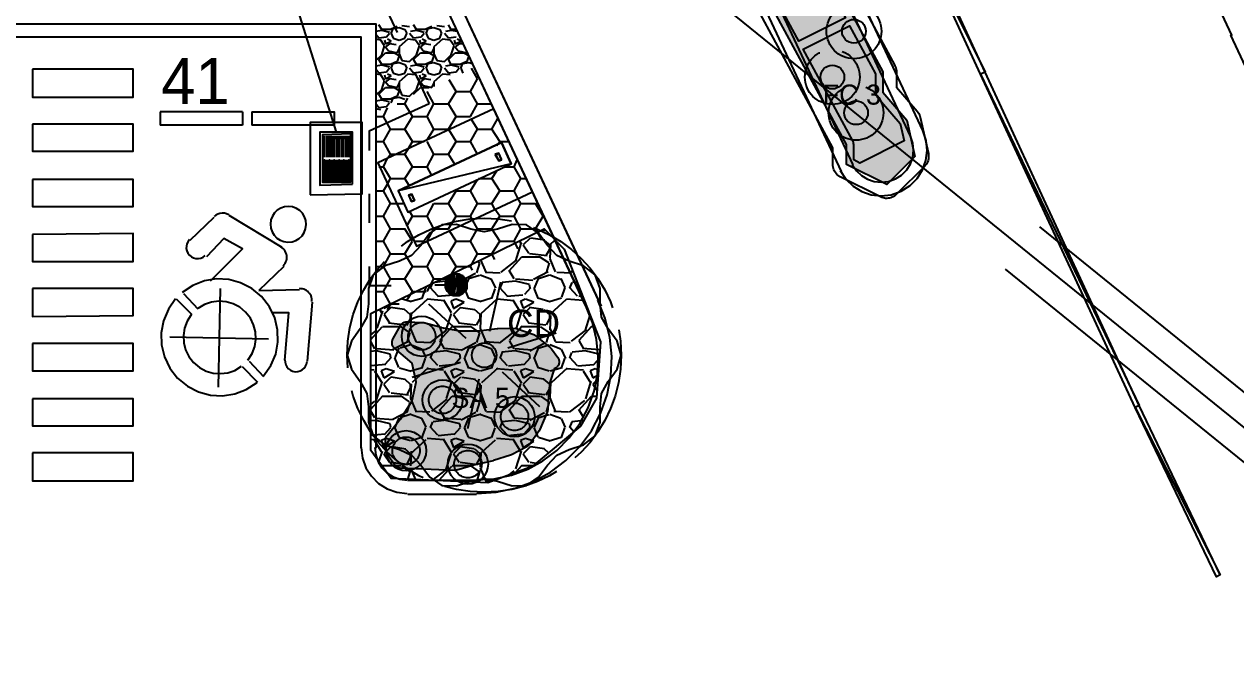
# Model space of a CAD drawing. Header units: metres. Extents: x 1 to 213, y 1 to 147.
# Drawn here: x 90.27 to 103.52, y 83.39 to 90.52 of the extents above; entities that cross this region are included whole.
import ezdxf
from ezdxf.enums import TextEntityAlignment as Align

# ---------------------------------------------------------------- set-up
doc = ezdxf.new("R2010")
doc.units = ezdxf.units.M
doc.linetypes.add('DASHED', pattern=[1.524, 1.27, -0.254])
for name, color, linetype in [('00-BASE-ARQUITECTURA', 8, 'Continuous'), ('00-BASE-TEXTO', 8, 'Continuous'), ('PJ-ARBOLES', 94, 'Continuous'), ('PJ-COPA-ADULTA', 8, 'DASHED'), ('PJ-CUBRESUELOS', 150, 'Continuous'), ('PJ-ETIQUETAS', 7, 'Continuous'), ('PJ-GRAVILLA', 42, 'Continuous'), ('PJ-HERBACEAS', 212, 'Continuous'), ('PJ-LIMITE-JARDIN', 7, 'Continuous'), ('PJ-MASAS', 92, 'Continuous'), ('PJ-MASAS-RELLENO', 92, 'Continuous'), ('PJ-RIEGO-SECTORES', 5, 'Continuous'), ('PJ-SECANO', 30, 'Continuous')]:
    doc.layers.add(name, color=color, linetype=linetype)

# ---------------------------------------------------------------- blocks, each defined once
blk = doc.blocks.new('PJ_FC')
blk.add_circle((0, 0), 0.13)
at = {"flags": 1}
for tag, p, height in [('CODIGO', (0.15, 0.15), 0.2), ('ESPECIE', (0.15, -0.1), 0.15), ('ZONA', (0.15, -0.3), 0.15)]:
    blk.add_attdef(tag, p, '', height=height, dxfattribs=at)
blk = doc.blocks.new('PJ_CD')
for p, q in [((0.06, 0.263), (0.183, 0.804)), ((-0.198, 0.183), (-0.605, 0.561)), ((0.258, 0.08), (0.788, 0.244)), ((-0.258, -0.08), (-0.788, -0.244)), ((-0.06, -0.263), (-0.183, -0.804)), ((0.198, -0.183), (0.605, -0.561))]:
    blk.add_line(p, q)
blk.add_lwpolyline([(1.5, 0), (1.454, 0.153), (1.357, 0.288), (1.284, 0.417), (1.268, 0.564), (1.267, 0.731), (1.214, 0.882), (1.087, 0.979), (0.928, 1.031), (0.794, 1.092), (0.694, 1.202), (0.595, 1.336), (0.464, 1.427), (0.304, 1.431), (0.145, 1.38), (0, 1.35), (-0.145, 1.38), (-0.304, 1.431), (-0.464, 1.427), (-0.595, 1.336), (-0.694, 1.202), (-0.794, 1.092), (-0.928, 1.031), (-1.087, 0.979), (-1.214, 0.882), (-1.267, 0.731), (-1.268, 0.564), (-1.284, 0.417), (-1.357, 0.288), (-1.454, 0.153), (-1.5, 0), (-1.454, -0.153), (-1.357, -0.288), (-1.284, -0.417), (-1.268, -0.564), (-1.267, -0.731), (-1.214, -0.882), (-1.087, -0.979), (-0.928, -1.031), (-0.794, -1.092), (-0.694, -1.202), (-0.595, -1.336), (-0.464, -1.427), (-0.304, -1.431), (-0.145, -1.38), (0, -1.35), (0.145, -1.38), (0.304, -1.431), (0.464, -1.427), (0.595, -1.336), (0.694, -1.202), (0.794, -1.092), (0.928, -1.031), (1.087, -0.979), (1.214, -0.882), (1.267, -0.731), (1.268, -0.564), (1.284, -0.417), (1.357, -0.288), (1.454, -0.153), (1.5, 0)], close=True)
blk.add_circle((0, 0), 0.135)
at = {"flags": 1}
for tag, p, height in [('CODIGO', (0.15, 0.15), 0.2), ('ESPECIE', (0.15, -0.1), 0.15), ('ZONA', (0.15, -0.3), 0.15)]:
    blk.add_attdef(tag, p, '', height=height, dxfattribs=at)
blk = doc.blocks.new('PJ_SA')
blk.add_circle((0, 0), 0.22)
at = {"flags": 1}
for tag, p, height in [('CODIGO', (0.15, 0.15), 0.2), ('ESPECIE', (0.15, -0.1), 0.15), ('ZONA', (0.15, -0.3), 0.15)]:
    blk.add_attdef(tag, p, '', height=height, dxfattribs=at)

msp = doc.modelspace()

# ---------------------------------------------------------------- hatches: boundary and pattern name
at = {"layer": 'PJ-GRAVILLA'}
h = msp.add_hatch(dxfattribs=at)
h.set_pattern_fill('GRAVEL', scale=0.03)
h.paths.add_polyline_path([(90.399, 107.685), (91.413, 106.759), (92.031, 105.966), (93.089, 104.069), (93.177, 103.628), (93.662, 102.835), (94.059, 101.732), (94.809, 100.409), (94.985, 99.792), (95.206, 99.571), (95.206, 99.307), (95.691, 98.513), (96.97, 95.559), (97.234, 95.206), (97.234, 94.985), (98.381, 92.781), (98.998, 91.237), (99.66, 90.002), (99.66, 89.782), (99.924, 89.473), (100.012, 89.076), (99.704, 88.768), (99.263, 88.988), (99.263, 89.209), (98.381, 90.84), (98.381, 91.105), (97.896, 91.899), (97.499, 92.957), (96.837, 94.192), (96.837, 94.412), (95.206, 97.631), (94.809, 98.734), (94.324, 99.527), (93.927, 100.63), (93.442, 101.424), (92.516, 103.584), (91.943, 104.158), (91.546, 104.29), (91.193, 104.643), (90.928, 104.687), (90.355, 105.084), (90.399, 107.685)])
h = msp.add_hatch(dxfattribs=at)
h.set_pattern_fill('GRAVEL', scale=0.03)
h.paths.add_polyline_path([(95.956, 88.283), (96.176, 88.062), (96.573, 87.048), (96.529, 86.431), (96.352, 86.122), (95.823, 85.681), (95.338, 85.504), (94.28, 85.549), (94.059, 85.857), (94.059, 87.357), (95.956, 88.283)])
at = {"layer": 'PJ-MASAS-RELLENO'}
for points in [[(98.924, 91.207), (98.928, 91.199), (99.251, 90.596), (98.743, 90.339), (98.461, 90.86), (98.461, 91.105), (98.461, 91.112), (98.46, 91.119), (98.458, 91.126), (98.456, 91.133), (98.453, 91.14), (98.449, 91.147), (97.968, 91.934), (97.959, 91.959), (98.511, 92.239), (98.924, 91.207)], [(99.58, 89.982), (99.58, 89.782), (99.58, 89.774), (99.581, 89.766), (99.583, 89.758), (99.586, 89.75), (99.59, 89.743), (99.594, 89.736), (99.599, 89.73), (99.85, 89.436), (99.893, 89.247), (99.411, 89.003), (99.343, 89.038), (99.343, 89.209), (99.342, 89.217), (99.341, 89.224), (99.339, 89.232), (99.337, 89.24), (99.333, 89.247), (98.79, 90.251), (99.298, 90.507), (99.58, 89.982)], [(94.383, 87.225), (94.387, 87.232), (94.392, 87.239), (94.398, 87.245), (94.404, 87.25), (94.41, 87.255), (94.418, 87.259), (94.425, 87.262), (94.433, 87.264), (94.441, 87.266), (94.449, 87.267), (94.457, 87.267), (94.623, 87.26), (94.632, 87.259), (94.641, 87.257), (94.829, 87.206), (94.831, 87.205), (95.028, 87.167), (95.03, 87.166), (95.032, 87.166), (95.233, 87.168), (95.238, 87.168), (95.441, 87.193), (95.45, 87.194), (95.637, 87.195), (95.644, 87.195), (95.651, 87.194), (95.658, 87.193), (95.664, 87.191), (95.833, 87.13), (95.842, 87.127), (95.85, 87.122), (95.857, 87.117), (96.022, 86.984), (96.027, 86.979), (96.032, 86.974), (96.036, 86.969), (96.104, 86.876), (96.109, 86.869), (96.112, 86.862), (96.115, 86.855), (96.118, 86.847), (96.119, 86.839), (96.12, 86.832), (96.12, 86.824), (96.119, 86.816), (96.117, 86.808), (96.115, 86.801), (96.112, 86.793), (96.108, 86.786), (96.103, 86.78), (96.098, 86.774), (96.093, 86.768), (96.087, 86.763), (96.08, 86.759), (96.066, 86.751), (96.065, 86.75), (96.064, 86.748), (96.02, 86.612), (96.019, 86.61), (96.019, 86.608), (96.005, 86.464), (96.005, 86.462), (95.995, 86.304), (95.994, 86.296), (95.992, 86.287), (95.989, 86.278), (95.909, 86.088), (95.905, 86.08), (95.9, 86.073), (95.794, 85.924), (95.79, 85.918), (95.785, 85.912), (95.779, 85.907), (95.773, 85.903), (95.767, 85.899), (95.6, 85.811), (95.593, 85.808), (95.586, 85.805), (95.401, 85.748), (95.396, 85.746), (95.188, 85.696), (95.186, 85.696), (95.002, 85.643), (94.994, 85.641), (94.985, 85.64), (94.976, 85.64), (94.382, 85.664), (94.374, 85.665), (94.366, 85.667), (94.359, 85.669), (94.351, 85.672), (94.344, 85.676), (94.338, 85.681), (94.331, 85.686), (94.326, 85.692), (94.321, 85.698), (94.237, 85.815), (94.232, 85.822), (94.229, 85.829), (94.226, 85.836), (94.224, 85.844), (94.222, 85.852), (94.222, 85.86), (94.219, 85.968), (94.219, 85.976), (94.22, 85.984), (94.222, 85.992), (94.225, 85.999), (94.228, 86.006), (94.232, 86.013), (94.237, 86.02), (94.381, 86.199), (94.384, 86.202), (94.511, 86.402), (94.511, 86.404), (94.512, 86.406), (94.555, 86.605), (94.555, 86.607), (94.555, 86.609), (94.512, 86.809), (94.511, 86.811), (94.51, 86.812), (94.319, 86.976), (94.313, 86.982), (94.308, 86.988), (94.304, 86.994), (94.3, 87.001), (94.297, 87.008), (94.294, 87.015), (94.292, 87.023), (94.291, 87.03), (94.291, 87.038), (94.292, 87.046), (94.293, 87.054), (94.295, 87.061), (94.297, 87.068), (94.301, 87.075), (94.383, 87.225)]]:
    msp.add_hatch(color=7, dxfattribs=at).paths.add_polyline_path(points)

# ---------------------------------------------------------------- linework, layer by layer
at = {"layer": '00-BASE-ARQUITECTURA'}
for points in [[(110.857, 74.623), (103.47, 90.403), (103.48, 90.403), (82.356, 135.498)], [(93.913, 100.214), (99.205, 88.911)], [(94.051, 100.277), (99.332, 88.985)], [(100.104, 89.355), (95.014, 100.214)], [(99.967, 89.292), (94.876, 100.15)], [(91.235, 98.499), (96.442, 87.376)], [(91.373, 98.563), (96.58, 87.439)], [(106.116, 84.085), (92.156, 95.388)], [(91.828, 95.229), (93.68, 89.344)], [(99.914, 91.884), (99.861, 91.863), (100.782, 90.001), (99.914, 91.884)], [(99.861, 91.863), (100.782, 90.001), (100.729, 89.979), (99.861, 91.863)], [(94.209, 90.731), (94.347, 90.435)], [(79.34, 90.53), (94.114, 90.53), (94.114, 85.884)], [(94.178, 90.456), (94.114, 90.445)], [(94.146, 90.371), (94.114, 90.413)], [(94.178, 90.466), (94.146, 90.519)], [(94.273, 90.466), (94.178, 90.466)], [(94.262, 90.435), (94.178, 90.456)], [(94.262, 90.424), (94.23, 90.382)], [(94.347, 90.498), (94.273, 90.466)], [(94.283, 90.424), (94.305, 90.477)], [(94.283, 90.424), (94.305, 90.371)], [(94.305, 90.477), (94.368, 90.487)], [(94.368, 90.487), (94.432, 90.466)], [(94.4, 90.509), (94.484, 90.498)], [(94.432, 90.466), (94.453, 90.424)], [(94.432, 90.371), (94.453, 90.424)], [(94.527, 90.371), (94.484, 90.424)], [(94.559, 90.456), (94.495, 90.445)], [(94.559, 90.466), (94.527, 90.519)], [(94.654, 90.466), (94.559, 90.466)], [(94.643, 90.435), (94.559, 90.456)], [(94.643, 90.424), (94.611, 90.382)], [(94.728, 90.498), (94.654, 90.466)], [(94.664, 90.424), (94.686, 90.477)], [(94.664, 90.424), (94.686, 90.371)], [(94.686, 90.477), (94.749, 90.487)], [(94.749, 90.487), (94.813, 90.466)], [(94.781, 90.509), (94.865, 90.498)], [(94.813, 90.466), (94.834, 90.424)], [(94.813, 90.371), (94.834, 90.424)], [(94.908, 90.371), (94.865, 90.424)], [(94.94, 90.456), (94.876, 90.445)], [(94.94, 90.466), (94.908, 90.519)], [(94.992, 90.466), (94.94, 90.466)], [(95.003, 90.445), (94.94, 90.456)], [(95.13, 90.53), (96.548, 87.503)], [(93.955, 85.884), (93.955, 90.382), (79.34, 90.382)], [(94.167, 90.35), (94.114, 90.36)], [(94.23, 90.382), (94.146, 90.371)], [(94.209, 90.286), (94.167, 90.35)], [(94.178, 90.191), (94.209, 90.286)], [(94.209, 90.35), (94.22, 90.308)], [(94.22, 90.308), (94.283, 90.339)], [(94.262, 90.308), (94.22, 90.276)], [(94.22, 90.276), (94.252, 90.233)], [(94.283, 90.339), (94.241, 90.36)], [(94.336, 90.297), (94.262, 90.308)], [(94.305, 90.371), (94.368, 90.35)], [(94.368, 90.35), (94.432, 90.371)], [(94.463, 90.36), (94.368, 90.276)], [(94.368, 90.276), (94.368, 90.202)], [(94.548, 90.35), (94.463, 90.36)], [(94.611, 90.382), (94.527, 90.371)], [(94.59, 90.286), (94.548, 90.35)], [(94.559, 90.191), (94.59, 90.286)], [(94.59, 90.35), (94.601, 90.308)], [(94.601, 90.308), (94.664, 90.339)], [(94.643, 90.308), (94.601, 90.276)], [(94.601, 90.276), (94.633, 90.233)], [(94.664, 90.339), (94.622, 90.36)], [(94.717, 90.297), (94.643, 90.308)], [(94.686, 90.371), (94.749, 90.35)], [(94.749, 90.35), (94.813, 90.371)], [(94.844, 90.36), (94.749, 90.276)], [(94.749, 90.276), (94.749, 90.202)], [(94.929, 90.35), (94.844, 90.36)], [(94.992, 90.382), (94.908, 90.371)], [(94.971, 90.286), (94.929, 90.35)], [(94.94, 90.191), (94.971, 90.286)], [(94.971, 90.35), (94.982, 90.308)], [(94.982, 90.308), (95.045, 90.339)], [(95.067, 90.308), (95.024, 90.308), (94.982, 90.276)], [(94.982, 90.276), (95.014, 90.233)], [(95.045, 90.339), (95.003, 90.36)], [(96.411, 87.439), (95.035, 90.382)], [(94.114, 90.128), (94.178, 90.191)], [(94.146, 90.138), (94.22, 90.212)], [(94.178, 90.085), (94.146, 90.138)], [(94.22, 90.212), (94.315, 90.212)], [(94.252, 90.233), (94.347, 90.212)], [(94.315, 90.212), (94.368, 90.181)], [(94.347, 90.212), (94.368, 90.255)], [(94.368, 90.181), (94.347, 90.117)], [(94.368, 90.202), (94.4, 90.128)], [(94.484, 90.117), (94.559, 90.191)], [(94.527, 90.138), (94.601, 90.212)], [(94.559, 90.085), (94.527, 90.138)], [(94.601, 90.212), (94.696, 90.212)], [(94.633, 90.233), (94.728, 90.212)], [(94.696, 90.212), (94.749, 90.181)], [(94.728, 90.212), (94.749, 90.255)], [(94.749, 90.181), (94.728, 90.117)], [(94.749, 90.202), (94.781, 90.128)], [(94.865, 90.117), (94.94, 90.191)], [(94.908, 90.138), (94.982, 90.212)], [(94.94, 90.085), (94.908, 90.138)], [(94.982, 90.212), (95.077, 90.212)], [(95.014, 90.233), (95.109, 90.212)], [(95.077, 90.212), (95.13, 90.181)], [(95.13, 90.181), (95.109, 90.117)], [(94.178, 90.075), (94.114, 90.064)], [(94.146, 89.99), (94.114, 90.032)], [(94.273, 90.085), (94.178, 90.085)], [(94.262, 90.054), (94.178, 90.075)], [(94.262, 90.043), (94.23, 90.001)], [(94.347, 90.117), (94.273, 90.085)], [(94.283, 90.043), (94.305, 90.096)], [(94.283, 90.043), (94.305, 89.99)], [(94.305, 90.096), (94.368, 90.106)], [(94.368, 90.106), (94.432, 90.085)], [(94.4, 90.128), (94.484, 90.117)], [(94.432, 90.085), (94.453, 90.043)], [(94.432, 89.99), (94.453, 90.043)], [(94.527, 89.99), (94.484, 90.043)], [(94.559, 90.075), (94.495, 90.064)], [(94.654, 90.085), (94.559, 90.085)], [(94.643, 90.054), (94.559, 90.075)], [(94.643, 90.043), (94.611, 90.001)], [(94.728, 90.117), (94.654, 90.085)], [(94.664, 90.043), (94.686, 90.096)], [(94.664, 90.043), (94.686, 89.99)], [(94.686, 90.096), (94.749, 90.106)], [(94.749, 90.106), (94.813, 90.085)], [(94.781, 90.128), (94.865, 90.117)], [(94.813, 90.085), (94.834, 90.043)], [(94.813, 89.99), (94.834, 90.043)], [(94.908, 89.99), (94.865, 90.043)], [(94.94, 90.075), (94.876, 90.064)], [(95.035, 90.085), (94.94, 90.085)], [(95.024, 90.054), (94.94, 90.075)], [(95.024, 90.043), (94.992, 90.001)], [(95.109, 90.117), (95.035, 90.085)], [(95.045, 90.043), (95.067, 90.096)], [(95.045, 90.043), (95.067, 89.99)], [(95.067, 90.096), (95.13, 90.106)], [(95.13, 90.106), (95.172, 90.096)], [(95.225, 89.927), (95.162, 90.043)], [(94.167, 89.969), (94.114, 89.979)], [(94.23, 90.001), (94.146, 89.99)], [(94.209, 89.905), (94.167, 89.969)], [(94.178, 89.81), (94.209, 89.905)], [(94.209, 89.969), (94.22, 89.927)], [(94.22, 89.927), (94.283, 89.958)], [(94.262, 89.927), (94.22, 89.895)], [(94.22, 89.895), (94.252, 89.852)], [(94.283, 89.958), (94.241, 89.979)], [(94.336, 89.916), (94.262, 89.927)], [(94.305, 89.99), (94.368, 89.969)], [(94.347, 89.831), (94.368, 89.874)], [(94.368, 89.969), (94.432, 89.99)], [(94.463, 89.979), (94.368, 89.895)], [(94.368, 89.895), (94.368, 89.821)], [(94.548, 89.969), (94.463, 89.979)], [(94.611, 90.001), (94.527, 89.99)], [(94.537, 90.001), (94.696, 89.651)], [(94.59, 89.905), (94.548, 89.969)], [(94.559, 89.81), (94.59, 89.905)], [(94.59, 89.969), (94.601, 89.927)], [(94.601, 89.927), (94.664, 89.958)], [(94.643, 89.927), (94.601, 89.895)], [(94.601, 89.895), (94.633, 89.852)], [(94.664, 89.958), (94.622, 89.979)], [(94.717, 89.916), (94.643, 89.927)], [(94.686, 89.99), (94.749, 89.969)], [(94.728, 89.831), (94.749, 89.874)], [(94.749, 89.969), (94.813, 89.99)], [(94.844, 89.979), (94.749, 89.895)], [(94.749, 89.895), (94.749, 89.842)], [(94.929, 89.969), (94.844, 89.979)], [(94.992, 90.001), (94.908, 89.99)], [(94.992, 89.789), (94.918, 89.916)], [(95.151, 89.789), (95.225, 89.927)], [(100.782, 90.001), (100.729, 89.979)], [(100.782, 90.001), (100.729, 89.979), (102.464, 86.349), (100.782, 90.001)], [(100.729, 89.979), (102.464, 86.349), (102.422, 86.328), (100.729, 89.979)], [(94.114, 89.747), (94.178, 89.81)], [(94.146, 89.757), (94.22, 89.831)], [(94.178, 89.704), (94.146, 89.757)], [(94.22, 89.831), (94.315, 89.831)], [(94.252, 89.852), (94.347, 89.831)], [(94.315, 89.831), (94.368, 89.8)], [(94.368, 89.8), (94.347, 89.736)], [(94.368, 89.821), (94.4, 89.747)], [(94.4, 89.747), (94.484, 89.736)], [(94.484, 89.736), (94.559, 89.81)], [(94.527, 89.757), (94.601, 89.831)], [(94.601, 89.831), (94.696, 89.831)], [(94.633, 89.852), (94.728, 89.831)], [(94.749, 89.651), (94.675, 89.789)], [(94.908, 89.651), (94.992, 89.789)], [(94.992, 89.789), (95.151, 89.789)], [(95.225, 89.651), (95.151, 89.789)], [(94.696, 89.651), (94.04, 89.355), (94.04, 89.143)], [(94.178, 89.694), (94.114, 89.683)], [(94.146, 89.609), (94.114, 89.651)], [(94.23, 89.62), (94.146, 89.609)], [(94.273, 89.704), (94.178, 89.704)], [(94.262, 89.673), (94.178, 89.694)], [(94.199, 89.514), (94.241, 89.609)], [(94.262, 89.662), (94.23, 89.62)], [(94.347, 89.736), (94.273, 89.704)], [(94.283, 89.662), (94.305, 89.715)], [(94.305, 89.715), (94.368, 89.725)], [(94.347, 89.651), (94.432, 89.651)], [(94.368, 89.725), (94.432, 89.704)], [(94.432, 89.651), (94.463, 89.715)], [(94.516, 89.514), (94.432, 89.651)], [(94.675, 89.514), (94.749, 89.651)], [(94.749, 89.651), (94.908, 89.651)], [(94.992, 89.514), (94.908, 89.651)], [(95.151, 89.514), (95.225, 89.651)], [(95.225, 89.651), (95.373, 89.651)], [(91.754, 89.567), (91.754, 89.419)], [(92.654, 89.567), (91.754, 89.567)], [(92.654, 89.567), (92.654, 89.419)], [(92.759, 89.567), (93.659, 89.567), (93.659, 89.419)], [(92.759, 89.567), (92.759, 89.419)], [(94.167, 89.588), (94.114, 89.598)], [(94.114, 89.514), (94.199, 89.514)], [(94.273, 89.376), (94.199, 89.514)], [(94.432, 89.376), (94.516, 89.514)], [(94.516, 89.514), (94.675, 89.514)], [(94.749, 89.376), (94.675, 89.514)], [(94.908, 89.376), (94.992, 89.514)], [(94.992, 89.514), (95.151, 89.514)], [(95.225, 89.376), (95.162, 89.482)], [(95.384, 89.376), (95.448, 89.493)], [(92.654, 89.419), (91.754, 89.419)], [(93.659, 89.419), (92.759, 89.419)], [(94.199, 89.239), (94.273, 89.376)], [(94.273, 89.376), (94.432, 89.376)], [(94.516, 89.239), (94.432, 89.376)], [(94.675, 89.26), (94.749, 89.376)], [(94.749, 89.376), (94.908, 89.376)], [(94.992, 89.239), (94.918, 89.366)], [(95.151, 89.239), (95.225, 89.376)], [(95.225, 89.376), (95.384, 89.376)], [(95.469, 89.239), (95.384, 89.376)], [(99.194, 88.924), (99.257, 88.828), (99.337, 88.75), (99.431, 88.693), (99.534, 88.658), (99.643, 88.646), (99.754, 88.658), (99.863, 88.696), (99.96, 88.758), (100.038, 88.837), (100.096, 88.93), (100.133, 89.033), (100.147, 89.142), (100.136, 89.253), (100.099, 89.362)], [(93.543, 89.069), (93.543, 89.302)], [(93.553, 89.069), (93.553, 89.069), (93.553, 89.302)], [(93.574, 89.302), (93.574, 89.069)], [(93.585, 89.302), (93.585, 89.069)], [(93.595, 89.069), (93.595, 89.302)], [(93.606, 89.069), (93.606, 89.069), (93.606, 89.302)], [(93.627, 89.302), (93.627, 89.069)], [(93.638, 89.302), (93.638, 89.069)], [(93.648, 89.069), (93.648, 89.302)], [(93.659, 89.069), (93.659, 89.069), (93.659, 89.302)], [(93.691, 89.069), (93.68, 89.302)], [(93.68, 89.302), (93.68, 89.069)], [(93.701, 89.069), (93.701, 89.302)], [(93.712, 89.069), (93.712, 89.069), (93.712, 89.302)], [(93.744, 89.069), (93.733, 89.302)], [(93.733, 89.302), (93.733, 89.069)], [(93.754, 89.069), (93.754, 89.302)], [(93.765, 89.069), (93.765, 89.069), (93.765, 89.302)], [(93.797, 89.069), (93.786, 89.302)], [(93.786, 89.302), (93.786, 89.069)], [(93.807, 89.069), (93.807, 89.302)], [(93.818, 89.302), (93.818, 89.069)], [(94.114, 89.239), (94.199, 89.239)], [(94.273, 89.101), (94.199, 89.239)], [(94.357, 88.699), (95.49, 89.228)], [(95.596, 88.995), (94.357, 88.699), (95.49, 89.228), (95.596, 88.995)], [(94.463, 89.154), (94.516, 89.239)], [(94.516, 89.239), (94.643, 89.239)], [(94.749, 89.101), (94.675, 89.239)], [(94.908, 89.101), (94.992, 89.239)], [(94.992, 89.239), (95.151, 89.239)], [(95.225, 89.101), (95.151, 89.239)], [(95.437, 89.196), (95.469, 89.239)], [(95.469, 89.239), (95.564, 89.239)], [(99.327, 88.989), (99.372, 88.921), (99.428, 88.867), (99.495, 88.827), (99.568, 88.802), (99.644, 88.794), (99.722, 88.803), (99.799, 88.83), (99.867, 88.873), (99.922, 88.929), (99.963, 88.995), (99.989, 89.067), (99.998, 89.144), (99.991, 89.222), (99.965, 89.299)], [(94.241, 89.059), (94.273, 89.101)], [(94.273, 89.101), (94.357, 89.101)], [(94.357, 89.101), (94.432, 89.101)], [(94.432, 89.101), (94.463, 89.154)], [(94.516, 88.963), (94.432, 89.101)], [(94.675, 88.963), (94.749, 89.101)], [(94.749, 89.101), (94.908, 89.101)], [(94.982, 88.985), (94.908, 89.101)], [(93.543, 89.038), (93.543, 88.805)], [(93.553, 89.038), (93.553, 89.038), (93.553, 88.805)], [(93.574, 88.805), (93.574, 89.038)], [(93.585, 88.805), (93.585, 89.038)], [(93.595, 89.038), (93.595, 88.805)], [(93.606, 89.038), (93.606, 89.038), (93.606, 88.805)], [(93.627, 88.805), (93.627, 89.038)], [(93.638, 88.805), (93.638, 89.038)], [(93.648, 89.038), (93.648, 88.805)], [(93.659, 89.038), (93.659, 89.038), (93.659, 88.805)], [(93.68, 88.805), (93.68, 89.038)], [(93.691, 88.805), (93.691, 89.038)], [(93.701, 89.038), (93.701, 88.805)], [(93.712, 89.038), (93.712, 89.038), (93.712, 88.805)], [(93.733, 88.805), (93.733, 89.038)], [(93.744, 88.805), (93.744, 89.038)], [(93.754, 89.038), (93.754, 88.805)], [(93.765, 89.038), (93.765, 89.038), (93.765, 88.805)], [(93.786, 88.805), (93.786, 89.038)], [(93.797, 88.805), (93.797, 89.038)], [(93.807, 89.038), (93.807, 88.805)], [(93.818, 89.038), (93.818, 89.038), (93.818, 88.805)], [(94.146, 88.963), (94.199, 88.963)], [(94.199, 88.963), (94.241, 89.059)], [(94.273, 88.836), (94.199, 88.963)], [(94.463, 88.466), (95.596, 88.995), (94.357, 88.699), (94.463, 88.466)], [(94.432, 88.836), (94.516, 88.963)], [(94.516, 88.963), (94.675, 88.963)], [(94.728, 88.868), (94.675, 88.963)], [(95.532, 88.963), (95.627, 88.963)], [(95.627, 88.963), (95.659, 89.038)], [(95.702, 88.836), (95.627, 88.963)], [(94.241, 88.773), (94.273, 88.836)], [(94.273, 88.836), (94.432, 88.836)], [(94.484, 88.752), (94.432, 88.836)], [(95.151, 88.699), (95.225, 88.826)], [(95.236, 88.836), (95.384, 88.836)], [(95.384, 88.836), (95.437, 88.921)], [(95.469, 88.699), (95.384, 88.836)], [(95.627, 88.699), (95.702, 88.836)], [(95.702, 88.836), (95.765, 88.836)], [(94.114, 88.699), (94.199, 88.699)], [(94.199, 88.699), (94.241, 88.773)], [(94.273, 88.561), (94.199, 88.699)], [(94.908, 88.561), (94.992, 88.699)], [(94.992, 88.699), (95.151, 88.699)], [(95.225, 88.561), (95.151, 88.699)], [(95.384, 88.561), (95.469, 88.699)], [(95.469, 88.699), (95.627, 88.699)], [(95.67, 88.614), (95.627, 88.699)], [(94.04, 88.667), (94.04, 88.35)], [(94.199, 88.424), (94.273, 88.561)], [(94.273, 88.561), (94.347, 88.561)], [(94.347, 88.561), (94.432, 88.561)], [(94.675, 88.424), (94.749, 88.561)], [(94.749, 88.561), (94.908, 88.561)], [(94.992, 88.424), (94.908, 88.561)], [(95.151, 88.424), (95.225, 88.561)], [(95.225, 88.561), (95.384, 88.561)], [(95.416, 88.498), (95.384, 88.561)], [(95.627, 88.424), (95.702, 88.561)], [(95.702, 88.561), (95.67, 88.614)], [(95.702, 88.561), (95.86, 88.561)], [(95.945, 88.424), (95.86, 88.561)], [(92.504, 88.437), (92.481, 88.448), (92.457, 88.454), (92.433, 88.455), (92.409, 88.453), (92.386, 88.445), (92.364, 88.434), (92.344, 88.418)], [(92.505, 88.434), (93.087, 88.085)], [(93.352, 88.331), (93.347, 88.376), (93.333, 88.417), (93.311, 88.454), (93.281, 88.485), (93.245, 88.508), (93.204, 88.524), (93.159, 88.53), (93.114, 88.525), (93.073, 88.511), (93.036, 88.488), (93.005, 88.458), (92.982, 88.422), (92.966, 88.381), (92.96, 88.337), (92.965, 88.292), (92.979, 88.25), (93.002, 88.214), (93.032, 88.183), (93.068, 88.159), (93.109, 88.144), (93.153, 88.138), (93.198, 88.142), (93.24, 88.157), (93.276, 88.179), (93.307, 88.209), (93.331, 88.245), (93.346, 88.286), (93.352, 88.331)], [(94.114, 88.424), (94.199, 88.424)], [(94.273, 88.286), (94.199, 88.424)], [(94.453, 88.318), (94.516, 88.424)], [(94.516, 88.424), (94.484, 88.477)], [(94.516, 88.424), (94.675, 88.424)], [(94.749, 88.286), (94.675, 88.424)], [(94.908, 88.286), (94.992, 88.424)], [(94.992, 88.424), (95.151, 88.424)], [(95.172, 88.381), (95.151, 88.424)], [(95.384, 88.286), (95.469, 88.424)], [(95.469, 88.424), (95.416, 88.498)], [(95.469, 88.424), (95.627, 88.424)], [(95.702, 88.286), (95.627, 88.424)], [(95.86, 88.286), (95.945, 88.424)], [(92.082, 88.159), (92.347, 88.413)], [(94.199, 88.149), (94.273, 88.286)], [(94.273, 88.286), (94.432, 88.286)], [(94.516, 88.149), (94.432, 88.286)], [(94.675, 88.149), (94.749, 88.286)], [(94.749, 88.286), (94.908, 88.286)], [(95.151, 88.149), (95.225, 88.286)], [(95.225, 88.286), (95.172, 88.381)], [(95.225, 88.286), (95.384, 88.286)], [(95.469, 88.149), (95.384, 88.286)], [(95.627, 88.149), (95.702, 88.286)], [(95.702, 88.286), (95.86, 88.286)], [(95.924, 88.18), (95.86, 88.286)], [(101.374, 88.307), (106.211, 84.391)], [(92.077, 88.167), (92.059, 88.145), (92.047, 88.121), (92.041, 88.095), (92.04, 88.068), (92.046, 88.042), (92.057, 88.017), (92.074, 87.995), (92.096, 87.977), (92.12, 87.965), (92.146, 87.959), (92.173, 87.959), (92.199, 87.964), (92.224, 87.975), (92.246, 87.992)], [(92.304, 87.715), (92.654, 88.064), (92.452, 88.18), (92.262, 87.979)], [(94.992, 88.149), (94.918, 88.265)], [(93.1, 87.879), (93.112, 87.892), (93.122, 87.906), (93.13, 87.922), (93.135, 87.938), (93.139, 87.955), (93.14, 87.972), (93.139, 87.99), (93.136, 88.007), (93.131, 88.023), (93.123, 88.039), (93.114, 88.053), (93.103, 88.066), (93.09, 88.078), (93.075, 88.088)], [(94.114, 88.149), (94.199, 88.149)], [(94.273, 88.011), (94.199, 88.149)], [(94.432, 88.011), (94.516, 88.149)], [(94.537, 88.149), (94.654, 88.149)], [(94.749, 88.011), (94.675, 88.149)], [(94.908, 88.011), (94.992, 88.149)], [(94.992, 88.149), (95.151, 88.149)], [(95.225, 88.011), (95.151, 88.149)], [(95.384, 88.011), (95.469, 88.149)], [(95.469, 88.149), (95.627, 88.149)], [(95.67, 88.064), (95.627, 88.149)], [(94.199, 87.873), (94.273, 88.011)], [(94.273, 88.011), (94.432, 88.011)], [(94.516, 87.873), (94.432, 88.011)], [(94.675, 87.873), (94.749, 88.011)], [(94.749, 88.011), (94.908, 88.011)], [(94.992, 87.873), (94.908, 88.011)], [(95.151, 87.873), (95.225, 88.011)], [(95.225, 88.011), (95.384, 88.011)], [(95.416, 87.947), (95.384, 88.011)], [(93.109, 87.873), (92.833, 87.609)], [(94.04, 87.873), (94.04, 87.662), (94.283, 87.662)], [(94.114, 87.873), (94.199, 87.873)], [(94.273, 87.736), (94.199, 87.873)], [(94.432, 87.736), (94.516, 87.873)], [(94.516, 87.873), (94.675, 87.873)], [(94.749, 87.736), (94.675, 87.873)], [(94.992, 87.789), (94.971, 87.789), (94.95, 87.778), (94.929, 87.768), (94.908, 87.757), (94.897, 87.746), (94.887, 87.725), (94.876, 87.704), (94.876, 87.672), (94.876, 87.651), (94.876, 87.63), (94.887, 87.609), (94.908, 87.598), (94.918, 87.577), (94.94, 87.566), (94.961, 87.556), (94.982, 87.556), (95.003, 87.556), (95.024, 87.556), (95.045, 87.566), (95.067, 87.577), (95.088, 87.598), (95.098, 87.609), (95.109, 87.63), (95.109, 87.651), (95.109, 87.672), (95.109, 87.704), (95.098, 87.725), (95.088, 87.746), (95.077, 87.757), (95.056, 87.768), (95.035, 87.778), (95.014, 87.789), (94.992, 87.789)], [(94.897, 87.746), (94.897, 87.598), (94.918, 87.768), (94.897, 87.746)], [(94.897, 87.598), (94.918, 87.768), (94.918, 87.577), (94.897, 87.598)], [(94.908, 87.736), (94.992, 87.873)], [(94.918, 87.768), (94.918, 87.577), (94.929, 87.778), (94.918, 87.768)], [(94.918, 87.577), (94.929, 87.778), (94.929, 87.566), (94.918, 87.577)], [(94.929, 87.778), (94.929, 87.566), (94.95, 87.789), (94.929, 87.778)], [(94.929, 87.566), (94.95, 87.789), (94.95, 87.556), (94.929, 87.566)], [(94.95, 87.789), (94.95, 87.556), (94.971, 87.789), (94.95, 87.789)], [(94.95, 87.556), (94.971, 87.789), (94.971, 87.556), (94.95, 87.556)], [(94.971, 87.789), (94.971, 87.556), (95.003, 87.789), (94.971, 87.789)], [(94.971, 87.556), (95.003, 87.789), (95.003, 87.556), (94.971, 87.556)], [(94.992, 87.873), (95.151, 87.873)], [(95.003, 87.789), (95.003, 87.556), (95.024, 87.789), (95.003, 87.789)], [(95.003, 87.556), (95.024, 87.789), (95.024, 87.556), (95.003, 87.556)], [(95.024, 87.789), (95.024, 87.556), (95.045, 87.778), (95.024, 87.789)], [(95.024, 87.556), (95.045, 87.778), (95.045, 87.566), (95.024, 87.556)], [(95.045, 87.778), (95.045, 87.566), (95.067, 87.768), (95.045, 87.778)], [(95.045, 87.566), (95.067, 87.768), (95.067, 87.577), (95.045, 87.566)], [(95.067, 87.768), (95.067, 87.577), (95.077, 87.757), (95.067, 87.768)], [(95.067, 87.577), (95.077, 87.757), (95.077, 87.588), (95.067, 87.577)], [(95.077, 87.757), (95.077, 87.588), (95.098, 87.736), (95.077, 87.757)], [(95.172, 87.831), (95.151, 87.873)], [(106.211, 84.391), (105.84, 83.926), (101.004, 87.842)], [(92.886, 86.673), (92.966, 86.787), (93.019, 86.913), (93.043, 87.044), (93.04, 87.178), (93.009, 87.308), (92.95, 87.431), (92.864, 87.542), (92.756, 87.631), (92.635, 87.693), (92.506, 87.728), (92.372, 87.735), (92.24, 87.714), (92.113, 87.665), (91.996, 87.588)], [(92.41, 87.63), (92.389, 86.55)], [(92.833, 87.609), (93.278, 87.619)], [(93.415, 87.487), (93.415, 87.503), (93.414, 87.519), (93.41, 87.534), (93.405, 87.549), (93.398, 87.563), (93.389, 87.577), (93.379, 87.589), (93.367, 87.6), (93.354, 87.609), (93.34, 87.617), (93.326, 87.623), (93.311, 87.627), (93.295, 87.629), (93.279, 87.63)], [(94.199, 87.598), (94.273, 87.736)], [(94.273, 87.736), (94.432, 87.736)], [(94.516, 87.598), (94.432, 87.736)], [(94.675, 87.598), (94.749, 87.736)], [(94.749, 87.736), (94.908, 87.736)], [(94.76, 87.672), (94.992, 87.672)], [(94.876, 87.704), (94.876, 87.641), (94.887, 87.725), (94.876, 87.704)], [(94.876, 87.641), (94.887, 87.725), (94.887, 87.619), (94.876, 87.641)], [(94.876, 87.683), (94.876, 87.662), (94.876, 87.704), (94.876, 87.683)], [(94.876, 87.662), (94.876, 87.704), (94.876, 87.641), (94.876, 87.662)], [(94.887, 87.725), (94.887, 87.619), (94.897, 87.746), (94.887, 87.725)], [(94.887, 87.619), (94.897, 87.746), (94.897, 87.598), (94.887, 87.619)], [(95.077, 87.588), (95.098, 87.736), (95.098, 87.609), (95.077, 87.588)], [(95.098, 87.736), (95.098, 87.609), (95.109, 87.715), (95.098, 87.736)], [(95.098, 87.609), (95.109, 87.715), (95.109, 87.63), (95.098, 87.609)], [(95.109, 87.63), (95.109, 87.715), (95.109, 87.693), (95.109, 87.63)], [(95.109, 87.63), (95.109, 87.651), (95.109, 87.693), (95.109, 87.63)], [(95.109, 87.651), (95.109, 87.693), (95.109, 87.672), (95.109, 87.651)], [(91.924, 87.518), (91.844, 87.404), (91.791, 87.278), (91.767, 87.147), (91.77, 87.013), (91.801, 86.883), (91.859, 86.76), (91.945, 86.649), (92.053, 86.56), (92.174, 86.498), (92.304, 86.463), (92.437, 86.456), (92.57, 86.477), (92.697, 86.525), (92.814, 86.603)], [(92.103, 87.344), (91.934, 87.514)], [(92.008, 87.577), (92.167, 87.408)], [(92.715, 86.848), (92.76, 86.918), (92.789, 86.995), (92.801, 87.074), (92.797, 87.155), (92.777, 87.233), (92.741, 87.306), (92.689, 87.372), (92.625, 87.426), (92.553, 87.464), (92.475, 87.486), (92.395, 87.492), (92.315, 87.482), (92.238, 87.456), (92.166, 87.412)], [(94.114, 87.598), (94.199, 87.598)], [(94.368, 87.461), (94.273, 87.461), (94.199, 87.598)], [(94.453, 87.503), (94.516, 87.598)], [(94.516, 87.598), (94.664, 87.598)], [(95.214, 85.386), (95.43, 85.4), (95.639, 85.444), (95.838, 85.518), (96.024, 85.619), (96.193, 85.747), (96.344, 85.899), (96.472, 86.073), (96.573, 86.264), (96.645, 86.466), (96.685, 86.674), (96.696, 86.885), (96.676, 87.096), (96.625, 87.304), (96.543, 87.504)], [(93.119, 86.847), (93.162, 87.365), (92.992, 87.365)], [(93.416, 87.482), (93.363, 86.836)], [(94.241, 87.397), (94.273, 87.461)], [(95.215, 85.535), (95.409, 85.547), (95.597, 85.587), (95.776, 85.653), (95.943, 85.744), (96.096, 85.859), (96.231, 85.995), (96.347, 86.152), (96.438, 86.324), (96.502, 86.506), (96.539, 86.693), (96.548, 86.883), (96.53, 87.073), (96.484, 87.26), (96.41, 87.44)], [(92.095, 87.343), (92.05, 87.273), (92.021, 87.196), (92.008, 87.117), (92.012, 87.036), (92.032, 86.958), (92.068, 86.885), (92.12, 86.819), (92.185, 86.765), (92.257, 86.727), (92.334, 86.705), (92.414, 86.699), (92.494, 86.709), (92.572, 86.735), (92.644, 86.779)], [(91.86, 87.101), (92.939, 87.08)], [(92.728, 86.836), (92.886, 86.667)], [(93.12, 86.851), (93.121, 86.823), (93.128, 86.797), (93.14, 86.773), (93.157, 86.753), (93.179, 86.737), (93.204, 86.726), (93.231, 86.72), (93.259, 86.721), (93.285, 86.728), (93.309, 86.741), (93.329, 86.758), (93.346, 86.779), (93.357, 86.804), (93.362, 86.832)], [(92.823, 86.603), (92.654, 86.773)], [(102.464, 86.349), (102.422, 86.328), (103.353, 84.497), (102.464, 86.349)], [(102.422, 86.328), (103.353, 84.497), (103.311, 84.476), (102.422, 86.328)], [(93.955, 85.889), (93.969, 85.774), (94.006, 85.668), (94.066, 85.575), (94.144, 85.497), (94.237, 85.437), (94.343, 85.4), (94.458, 85.386)], [(94.103, 85.889), (94.113, 85.808), (94.139, 85.733), (94.181, 85.667), (94.236, 85.612), (94.302, 85.57), (94.377, 85.544), (94.458, 85.534)], [(94.463, 85.534), (95.215, 85.534)], [(95.215, 85.376), (94.463, 85.376)]]:
    msp.add_lwpolyline(points, dxfattribs=at)
for points in [[(90.357, 90.032), (90.357, 89.725), (91.458, 89.725), (91.458, 90.032)], [(95.405, 89.598), (94.135, 89.006), (94.559, 88.096), (95.829, 88.688)], [(90.357, 89.429), (90.357, 89.133), (91.458, 89.133), (91.458, 89.429)], [(93.394, 88.657), (93.966, 88.667), (93.966, 89.45), (93.394, 89.45)], [(93.86, 88.773), (93.86, 89.344), (93.5, 89.344), (93.5, 88.762)], [(93.839, 88.794), (93.839, 89.323), (93.532, 89.313), (93.532, 88.794)], [(94.357, 88.699), (94.463, 88.466), (95.596, 88.995), (95.49, 89.228)], [(95.49, 89.228), (94.357, 88.699), (94.463, 88.466), (95.596, 88.995)], [(95.416, 89.101), (95.458, 89.027), (95.49, 89.038), (95.458, 89.112)], [(95.426, 89.09), (95.458, 89.027), (95.49, 89.048), (95.458, 89.112)], [(90.357, 88.826), (90.357, 88.53), (91.458, 88.53), (91.458, 88.826)], [(94.506, 88.667), (94.474, 88.646), (94.506, 88.582), (94.537, 88.593)], [(94.506, 88.667), (94.537, 88.593), (94.506, 88.582), (94.474, 88.657)], [(90.357, 88.223), (90.357, 87.926), (91.458, 87.926), (91.458, 88.233)], [(90.357, 87.63), (90.357, 87.323), (91.458, 87.334), (91.458, 87.63)], [(90.357, 87.027), (90.357, 86.73), (91.458, 86.73), (91.458, 87.027)], [(90.357, 86.423), (90.357, 86.127), (91.458, 86.127), (91.458, 86.423)], [(90.357, 85.831), (90.357, 85.524), (91.458, 85.524), (91.458, 85.831)]]:
    msp.add_lwpolyline(points, close=True, dxfattribs=at)
at = {"layer": 'PJ-COPA-ADULTA'}
for centre, radius in [((99.345, 90.447), 0.3), ((99.109, 89.946), 0.3), ((99.368, 89.555), 0.3), ((95.3, 86.9), 1.5), ((94.617, 87.108), 0.15), ((94.844, 86.411), 0.15), ((95.632, 86.227), 0.15), ((94.445, 85.855), 0.15), ((95.122, 85.708), 0.15)]:
    msp.add_circle(centre, radius, dxfattribs=at)
at = {"layer": 'PJ-LIMITE-JARDIN'}
msp.add_lwpolyline([(98.998, 91.237), (99.66, 90.002), (99.66, 89.782), (99.924, 89.473), (100.012, 89.076), (99.704, 88.768), (99.263, 88.988), (99.263, 89.209), (98.381, 90.84)], dxfattribs=at)
msp.add_lwpolyline([(95.956, 88.283), (96.176, 88.062), (96.573, 87.048), (96.529, 86.431), (96.352, 86.122), (95.823, 85.681), (95.338, 85.504), (94.28, 85.549), (94.059, 85.857), (94.059, 87.357), (95.956, 88.283)], close=True, dxfattribs=at)
at = {"layer": 'PJ-MASAS'}
for points in [[(98.924, 91.207), (98.928, 91.199), (99.251, 90.596), (98.743, 90.339), (98.461, 90.86), (98.461, 91.105), (98.461, 91.112), (98.46, 91.119), (98.458, 91.126), (98.456, 91.133), (98.453, 91.14), (98.449, 91.147), (97.968, 91.934), (97.959, 91.959), (98.511, 92.239), (98.924, 91.207)], [(99.58, 89.982), (99.58, 89.782), (99.58, 89.774), (99.581, 89.766), (99.583, 89.758), (99.586, 89.75), (99.59, 89.743), (99.594, 89.736), (99.599, 89.73), (99.85, 89.436), (99.893, 89.247), (99.411, 89.003), (99.343, 89.038), (99.343, 89.209), (99.342, 89.217), (99.341, 89.224), (99.339, 89.232), (99.337, 89.24), (99.333, 89.247), (98.79, 90.251), (99.298, 90.507), (99.58, 89.982)], [(94.383, 87.225), (94.387, 87.232), (94.392, 87.239), (94.398, 87.245), (94.404, 87.25), (94.41, 87.255), (94.418, 87.259), (94.425, 87.262), (94.433, 87.264), (94.441, 87.266), (94.449, 87.267), (94.457, 87.267), (94.623, 87.26), (94.632, 87.259), (94.641, 87.257), (94.829, 87.206), (94.831, 87.205), (95.028, 87.167), (95.03, 87.166), (95.032, 87.166), (95.233, 87.168), (95.238, 87.168), (95.441, 87.193), (95.45, 87.194), (95.637, 87.195), (95.644, 87.195), (95.651, 87.194), (95.658, 87.193), (95.664, 87.191), (95.833, 87.13), (95.842, 87.127), (95.85, 87.122), (95.857, 87.117), (96.022, 86.984), (96.027, 86.979), (96.032, 86.974), (96.036, 86.969), (96.104, 86.876), (96.109, 86.869), (96.112, 86.862), (96.115, 86.855), (96.118, 86.847), (96.119, 86.839), (96.12, 86.832), (96.12, 86.824), (96.119, 86.816), (96.117, 86.808), (96.115, 86.801), (96.112, 86.793), (96.108, 86.786), (96.103, 86.78), (96.098, 86.774), (96.093, 86.768), (96.087, 86.763), (96.08, 86.759), (96.066, 86.751), (96.065, 86.75), (96.064, 86.748), (96.02, 86.612), (96.019, 86.61), (96.019, 86.608), (96.005, 86.464), (96.005, 86.462), (95.995, 86.304), (95.994, 86.296), (95.992, 86.287), (95.989, 86.278), (95.909, 86.088), (95.905, 86.08), (95.9, 86.073), (95.794, 85.924), (95.79, 85.918), (95.785, 85.912), (95.779, 85.907), (95.773, 85.903), (95.767, 85.899), (95.6, 85.811), (95.593, 85.808), (95.586, 85.805), (95.401, 85.748), (95.396, 85.746), (95.188, 85.696), (95.186, 85.696), (95.002, 85.643), (94.994, 85.641), (94.985, 85.64), (94.976, 85.64), (94.382, 85.664), (94.374, 85.665), (94.366, 85.667), (94.359, 85.669), (94.351, 85.672), (94.344, 85.676), (94.338, 85.681), (94.331, 85.686), (94.326, 85.692), (94.321, 85.698), (94.237, 85.815), (94.232, 85.822), (94.229, 85.829), (94.226, 85.836), (94.224, 85.844), (94.222, 85.852), (94.222, 85.86), (94.219, 85.968), (94.219, 85.976), (94.22, 85.984), (94.222, 85.992), (94.225, 85.999), (94.228, 86.006), (94.232, 86.013), (94.237, 86.02), (94.381, 86.199), (94.384, 86.202), (94.511, 86.402), (94.511, 86.404), (94.512, 86.406), (94.555, 86.605), (94.555, 86.607), (94.555, 86.609), (94.512, 86.809), (94.511, 86.811), (94.51, 86.812), (94.319, 86.976), (94.313, 86.982), (94.308, 86.988), (94.304, 86.994), (94.3, 87.001), (94.297, 87.008), (94.294, 87.015), (94.292, 87.023), (94.291, 87.03), (94.291, 87.038), (94.292, 87.046), (94.293, 87.054), (94.295, 87.061), (94.297, 87.068), (94.301, 87.075), (94.383, 87.225)]]:
    msp.add_lwpolyline(points, close=True, dxfattribs=at)
at = {"layer": 'PJ-RIEGO-SECTORES'}
msp.add_lwpolyline([(96.529, 86.431), (96.352, 86.122), (95.823, 85.681), (95.338, 85.504), (94.28, 85.549), (94.059, 85.857), (94.059, 87.357), (95.956, 88.283), (96.176, 88.062), (96.573, 87.048), (96.529, 86.431)], close=True, dxfattribs=at)
at = {"layer": 'PJ-SECANO'}
msp.add_lwpolyline([(99.134, 91.301), (99.792, 90.073), (99.798, 90.06), (99.803, 90.046), (99.807, 90.032), (99.809, 90.017), (99.81, 90.002), (99.81, 89.837), (100.038, 89.571), (100.047, 89.559), (100.055, 89.547), (100.062, 89.534), (100.067, 89.52), (100.071, 89.506), (100.159, 89.109), (100.161, 89.094), (100.162, 89.079), (100.162, 89.064), (100.16, 89.049), (100.156, 89.034), (100.152, 89.02), (100.145, 89.007), (100.138, 88.994), (100.129, 88.981), (100.119, 88.97), (99.81, 88.662), (99.799, 88.652), (99.788, 88.643), (99.775, 88.636), (99.762, 88.63), (99.749, 88.625), (99.735, 88.621), (99.721, 88.619), (99.706, 88.618), (99.692, 88.618), (99.678, 88.62), (99.664, 88.623), (99.65, 88.628), (99.637, 88.633), (99.196, 88.854), (99.183, 88.861), (99.17, 88.87), (99.159, 88.88), (99.149, 88.891), (99.139, 88.903), (99.131, 88.916), (99.125, 88.929), (99.12, 88.944), (99.116, 88.958), (99.114, 88.973), (99.113, 88.988), (99.113, 89.171), (98.249, 90.769)], dxfattribs=at)

# ---------------------------------------------------------------- block references
at = {"layer": 'PJ-ARBOLES'}
msp.add_blockref('PJ_CD', (95.3, 86.9), dxfattribs=at)
at = {"layer": 'PJ-CUBRESUELOS'}
for p in [(99.345, 90.447), (99.109, 89.946), (99.368, 89.555)]:
    msp.add_blockref('PJ_FC', p, dxfattribs=at)
at = {"layer": 'PJ-HERBACEAS'}
for p in [(94.617, 87.108), (94.844, 86.411), (95.632, 86.227), (94.445, 85.855), (95.122, 85.708)]:
    msp.add_blockref('PJ_SA', p, dxfattribs=at)

# ---------------------------------------------------------------- texts
at = {"layer": '00-BASE-TEXTO'}
msp.add_text('41', height=0.503, dxfattribs=at).set_placement((91.765, 89.651))
at = {"layer": 'PJ-ETIQUETAS'}
for s, p in [('FC 3', (99.322, 89.754)), ('SA 5', (95.261, 86.434))]:
    msp.add_text(s, height=0.22, dxfattribs=at).set_placement(p, align=Align.MIDDLE_CENTER)
msp.add_text('CD', height=0.3, dxfattribs=at).set_placement((95.55, 87.1))

doc.saveas('drawing.dxf')
